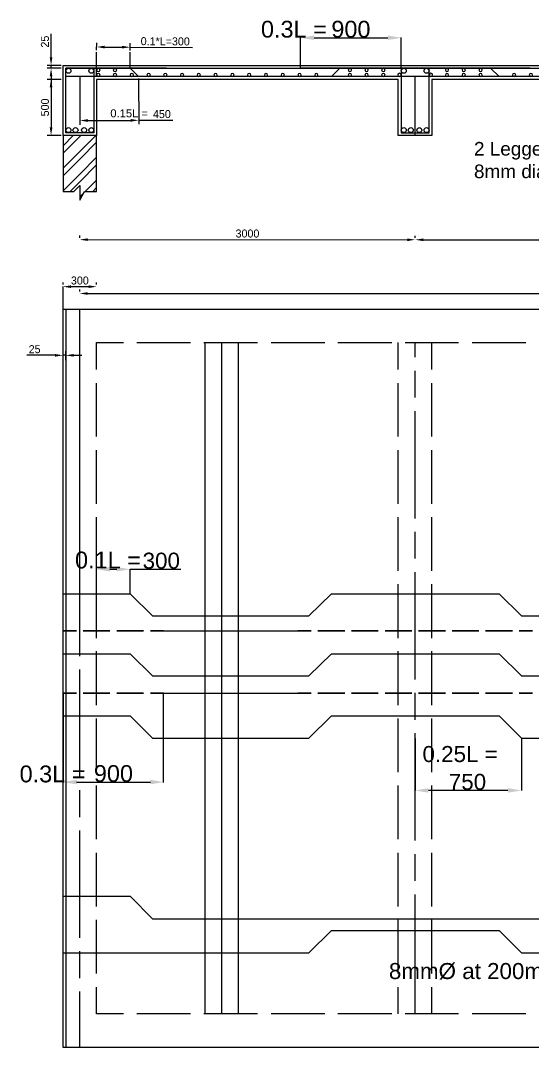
# Model space of a CAD drawing. Header units: millimetres. Extents: x 918 to 1394, y 1863 to 2232.
# Drawn here: x 918 to 1077.9, y 1889.4 to 2209.8 of the extents above; entities that cross this region are included whole.
import ezdxf

# ---------------------------------------------------------------- set-up
doc = ezdxf.new("R2010")
doc.units = ezdxf.units.MM
for name, color, linetype in [('PDF_Geometry', 7, 'Continuous'), ('PDF_Solid Fills', 7, 'Continuous'), ('PDF_Text', 7, 'Continuous')]:
    doc.layers.add(name, color=color, linetype=linetype)
doc.styles.add('PDF F1', font='arial.ttf')
doc.styles.get("Standard").update_dxf_attribs({"font": 'CascadiaCode.ttf'})
doc.dimstyles.new('ISO-25', dxfattribs={"dimtxt": 2.5, "dimasz": 2.5, "dimexe": 1.25, "dimexo": 0.625, "dimtad": 1, "dimtxsty": 'Standard', "dimcen": 2.5, "dimadec": 0, "dimazin": 0, "dimtfac": 1, "dimtmove": 0, "dimatfit": 3, "dimfxl": 1, "dimarcsym": 0})

# ---------------------------------------------------------------- blocks, each defined once
blk = doc.blocks.new('*D2')
at = {"color": 0, "lineweight": -2, "transparency": 16777216}
for p, q in [((936.52, 2191.62), (936.57, 2177.35)), ((954.89, 2191.69), (954.95, 2177.42)), ((939.07, 2178.61), (952.44, 2178.66)), ((954.94, 2178.67), (965.6, 2178.71))]:
    blk.add_line(p, q, dxfattribs=at)
at = {"color": 0, "transparency": 16777216}
for points in [[(939.07, 2179.03), (939.07, 2178.19), (936.57, 2178.6)], [(952.44, 2179.08), (952.44, 2178.24), (954.94, 2178.67)]]:
    blk.add_solid(points, dxfattribs=at)
at = {"layer": 'Defpoints', "color": 0, "transparency": 16777216}
for p in [(936.52, 2192.25), (954.89, 2192.31), (954.94, 2178.67)]:
    blk.add_point(p, dxfattribs=at)
at = {"color": 0, "transparency": 16777216, "insert": (962.16, 2180.6), "char_height": 2.5, "attachment_point": 5, "rotation": 0.2084}
blk.add_mtext('450', dxfattribs=at)
blk = doc.blocks.new('*D3')
at = {"color": 0, "lineweight": -2, "transparency": 16777216}
for p, q in [((941.8, 2200.55), (941.81, 2202.8)), ((944.31, 2201.53), (949.73, 2201.5)), ((952.22, 2200.49), (952.24, 2202.73)), ((952.23, 2201.48), (971.69, 2201.36))]:
    blk.add_line(p, q, dxfattribs=at)
at = {"color": 0, "transparency": 16777216}
for points in [[(944.31, 2201.95), (944.3, 2201.11), (941.81, 2201.55)], [(949.73, 2201.91), (949.73, 2201.08), (952.23, 2201.48)]]:
    blk.add_solid(points, dxfattribs=at)
at = {"layer": 'Defpoints', "color": 0, "transparency": 16777216}
for p in [(952.23, 2201.48), (941.8, 2199.93), (952.22, 2199.86)]:
    blk.add_point(p, dxfattribs=at)
at = {"color": 0, "transparency": 16777216, "insert": (963.22, 2203.31), "char_height": 2.5, "attachment_point": 5, "rotation": 359.6327}
blk.add_mtext('0.1*L=300', dxfattribs=at)
blk = doc.blocks.new('*D4')
at = {"color": 0, "lineweight": -2, "transparency": 16777216}
for p, q in [((930.68, 2191.44), (926.31, 2191.44)), ((927.56, 2188.94), (927.56, 2176.44)), ((930.68, 2173.94), (926.31, 2173.94))]:
    blk.add_line(p, q, dxfattribs=at)
at = {"color": 0, "transparency": 16777216}
for points in [[(927.15, 2188.94), (927.98, 2188.94), (927.56, 2191.44)], [(927.15, 2176.44), (927.98, 2176.44), (927.56, 2173.94)]]:
    blk.add_solid(points, dxfattribs=at)
at = {"layer": 'Defpoints', "color": 0, "transparency": 16777216}
for p in [(931.31, 2191.44), (927.56, 2173.94), (931.31, 2173.94)]:
    blk.add_point(p, dxfattribs=at)
at = {"color": 0, "transparency": 16777216, "insert": (925.66, 2182.69), "char_height": 2.5, "attachment_point": 5, "rotation": 89.9999}
blk.add_mtext('500', dxfattribs=at)
blk = doc.blocks.new('*D5')
at = {"color": 0, "lineweight": -2, "transparency": 16777216}
for p, q in [((927.56, 2198.29), (927.56, 2205.68)), ((930.68, 2195.79), (926.31, 2195.79)), ((930.68, 2194.92), (926.31, 2194.92)), ((927.56, 2194.92), (927.56, 2195.79)), ((927.56, 2192.42), (927.56, 2189.92))]:
    blk.add_line(p, q, dxfattribs=at)
at = {"color": 0, "transparency": 16777216}
for points in [[(927.15, 2198.29), (927.98, 2198.29), (927.56, 2195.79)], [(927.15, 2192.42), (927.98, 2192.42), (927.56, 2194.92)]]:
    blk.add_solid(points, dxfattribs=at)
at = {"layer": 'Defpoints', "color": 0, "transparency": 16777216}
for p in [(927.56, 2195.79), (931.31, 2195.79), (931.31, 2194.92)]:
    blk.add_point(p, dxfattribs=at)
at = {"color": 0, "transparency": 16777216, "insert": (925.66, 2203.23), "char_height": 2.5, "attachment_point": 5, "rotation": 90}
blk.add_mtext('25', dxfattribs=at)
blk = doc.blocks.new('*D10')
at = {"color": 0, "lineweight": -2, "transparency": 16777216}
for p, q in [((936.52, 2141.99), (936.52, 2142.68)), ((939.02, 2141.43), (1038.78, 2141.4)), ((1041.28, 2141.96), (1041.28, 2142.65))]:
    blk.add_line(p, q, dxfattribs=at)
at = {"color": 0, "transparency": 16777216}
for points in [[(939.02, 2141.85), (939.02, 2141.02), (936.52, 2141.43)], [(1038.78, 2141.82), (1038.78, 2140.98), (1041.28, 2141.4)]]:
    blk.add_solid(points, dxfattribs=at)
at = {"layer": 'Defpoints', "color": 0, "transparency": 16777216}
for p in [(936.52, 2141.37), (1041.28, 2141.4), (1041.28, 2141.33)]:
    blk.add_point(p, dxfattribs=at)
at = {"color": 0, "transparency": 16777216, "insert": (988.9, 2143.33), "char_height": 2.5, "attachment_point": 5, "rotation": 359.9817}
blk.add_mtext('3000', dxfattribs=at)
blk = doc.blocks.new('*D11')
at = {"color": 0, "lineweight": -2, "transparency": 16777216}
for p, q in [((1041.28, 2142.03), (1041.28, 2142.65)), ((1043.78, 2141.4), (1143.48, 2141.27)), ((1145.98, 2141.89), (1145.98, 2142.52))]:
    blk.add_line(p, q, dxfattribs=at)
at = {"color": 0, "transparency": 16777216}
for points in [[(1043.78, 2141.81), (1043.78, 2140.98), (1041.28, 2141.4)], [(1143.48, 2141.69), (1143.48, 2140.85), (1145.98, 2141.27)]]:
    blk.add_solid(points, dxfattribs=at)
at = {"layer": 'Defpoints', "color": 0, "transparency": 16777216}
for p in [(1041.28, 2141.4), (1145.98, 2141.27), (1145.98, 2141.27)]:
    blk.add_point(p, dxfattribs=at)
at = {"color": 0, "transparency": 16777216, "insert": (1093.63, 2143.24), "char_height": 2.5, "attachment_point": 5, "rotation": 359.9269}
blk.add_mtext('3000', dxfattribs=at)
blk = doc.blocks.new('*D13')
at = {"color": 0, "lineweight": -2, "transparency": 16777216}
for p, q in [((936.52, 2125.26), (936.52, 2125.88)), ((939.02, 2124.63), (1363.37, 2124.63)), ((1365.87, 2125.26), (1365.87, 2125.88))]:
    blk.add_line(p, q, dxfattribs=at)
at = {"color": 0, "transparency": 16777216}
for points in [[(939.02, 2125.05), (939.02, 2124.21), (936.52, 2124.63)], [(1363.37, 2125.05), (1363.37, 2124.21), (1365.87, 2124.63)]]:
    blk.add_solid(points, dxfattribs=at)
at = {"layer": 'Defpoints', "color": 0, "transparency": 16777216}
for p in [(936.52, 2124.63), (1365.87, 2124.63), (1365.87, 2124.63)]:
    blk.add_point(p, dxfattribs=at)
at = {"color": 0, "transparency": 16777216, "insert": (1151.19, 2126.54), "char_height": 2.5, "attachment_point": 5}
blk.add_mtext('12000', dxfattribs=at)
blk = doc.blocks.new('*D14')
at = {"color": 0, "lineweight": -2, "transparency": 16777216}
for p, q in [((931.31, 2127.39), (931.31, 2128.02)), ((941.8, 2127.39), (941.8, 2128.02)), ((933.81, 2126.77), (939.3, 2126.77))]:
    blk.add_line(p, q, dxfattribs=at)
at = {"color": 0, "transparency": 16777216}
for points in [[(933.81, 2127.18), (933.81, 2126.35), (931.31, 2126.77)], [(939.3, 2127.18), (939.3, 2126.35), (941.8, 2126.77)]]:
    blk.add_solid(points, dxfattribs=at)
at = {"layer": 'Defpoints', "color": 0, "transparency": 16777216}
for p in [(931.31, 2126.77), (941.8, 2126.77), (941.8, 2126.77)]:
    blk.add_point(p, dxfattribs=at)
at = {"color": 0, "transparency": 16777216, "insert": (936.55, 2128.67), "char_height": 2.5, "attachment_point": 5}
blk.add_mtext('300', dxfattribs=at)
blk = doc.blocks.new('*D15')
at = {"color": 0, "lineweight": -2, "transparency": 16777216}
for p, q in [((928.81, 2105.34), (919.99, 2105.34)), ((931.31, 2103.88), (931.31, 2106.59)), ((932.17, 2105.34), (931.31, 2105.34)), ((932.17, 2103.88), (932.17, 2106.59)), ((934.67, 2105.34), (937.17, 2105.34))]:
    blk.add_line(p, q, dxfattribs=at)
at = {"color": 0, "transparency": 16777216}
for points in [[(928.81, 2105.76), (928.81, 2104.92), (931.31, 2105.34)], [(934.67, 2105.76), (934.67, 2104.92), (932.17, 2105.34)]]:
    blk.add_solid(points, dxfattribs=at)
at = {"layer": 'Defpoints', "color": 0, "transparency": 16777216}
for p in [(932.17, 2105.34), (931.31, 2103.26), (932.17, 2103.26)]:
    blk.add_point(p, dxfattribs=at)
at = {"color": 0, "transparency": 16777216, "insert": (922.43, 2107.24), "char_height": 2.5, "attachment_point": 5}
blk.add_mtext('25', dxfattribs=at)

msp = doc.modelspace()

# ---------------------------------------------------------------- linework, layer by layer
msp.add_line((936.518, 2019.932), (936.518, 2119.753))
at = {"layer": 'PDF_Geometry', "lineweight": 25}
for p, q in [((931.306, 2173.939), (931.306, 2156.501)), ((941.796, 2156.501), (941.796, 2173.939)), ((931.306, 2156.501), (934.647, 2156.501)), ((934.647, 2156.501), (936.518, 2158.371)), ((936.518, 2158.371), (936.518, 2153.761)), ((936.518, 2153.761), (938.054, 2156.501)), ((938.054, 2156.501), (941.796, 2156.501))]:
    msp.add_line(p, q, dxfattribs=at)
for points in [[(1005.47, 2194.919), (1005.47, 2204.473)], [(1009.679, 2204.406), (1032.73, 2204.406)], [(1036.873, 2194.919), (1036.873, 2204.473)], [(941.796, 2194.919), (952.219, 2194.919), (941.796, 2194.919), (941.796, 2199.93)], [(952.219, 2194.919), (952.219, 2199.93)], [(940.927, 2194.919), (940.927, 2174.808), (932.175, 2174.808), (932.175, 2194.919), (1370.276, 2194.919), (1370.276, 2174.808), (1361.523, 2174.808), (1361.523, 2194.919)], [(941.796, 2192.313), (941.796, 2194.919), (952.219, 2194.919), (954.892, 2192.313)], [(942.33, 2194.919), (942.33, 2194.852)], [(947.542, 2194.919), (947.542, 2194.852)], [(952.753, 2194.919), (952.753, 2194.852)], [(958.032, 2194.919), (958.032, 2194.852)], [(963.243, 2194.919), (963.243, 2194.852)], [(968.522, 2194.919), (968.522, 2194.852)], [(973.733, 2194.919), (973.733, 2194.852)], [(978.945, 2194.919), (978.945, 2194.852)], [(984.223, 2194.919), (984.223, 2194.852)], [(989.434, 2194.919), (989.434, 2194.852)], [(994.646, 2194.919), (994.646, 2194.852)], [(999.924, 2194.919), (999.924, 2194.852)], [(1005.136, 2194.919), (1005.136, 2194.852)], [(1010.347, 2194.919), (1010.347, 2194.852)], [(1015.091, 2192.313), (1017.697, 2194.919)], [(1015.626, 2194.919), (1015.626, 2194.852)], [(1020.837, 2194.919), (1020.837, 2194.852)], [(1026.116, 2194.919), (1026.116, 2194.852)], [(1031.327, 2194.919), (1031.327, 2194.852)], [(1036.873, 2194.919), (1036.873, 2174.808), (1045.625, 2174.808), (1045.625, 2194.919)], [(1067.474, 2192.313), (1064.801, 2194.919)], [(1370.276, 2192.313), (932.175, 2192.313)], [(936.518, 2192.246), (936.518, 2177.213)], [(1041.282, 2173.939), (1041.282, 2192.313)], [(931.306, 2170.732), (934.513, 2173.939)], [(931.306, 2163.717), (936.518, 2168.928), (941.595, 2173.939)], [(931.306, 2168.394), (936.518, 2173.605), (936.852, 2173.939)], [(931.306, 2161.378), (936.518, 2166.59), (941.796, 2171.801)], [(931.306, 2156.634), (936.518, 2161.846), (941.796, 2167.124)], [(933.511, 2156.501), (936.518, 2159.507), (941.796, 2164.786)], [(938.255, 2156.501), (941.796, 2160.042)], [(940.593, 2156.501), (941.796, 2157.703)], [(936.518, 2154.83), (937.854, 2156.1)], [(931.306, 2119.82), (931.306, 2126.768)], [(932.175, 2119.753), (932.175, 1889.377)], [(941.796, 2100.911), (941.796, 2109.33), (950.148, 2109.33)], [(954.357, 2109.33), (971.127, 2109.33)], [(975.27, 2109.33), (992.04, 2109.33)], [(975.604, 2109.33), (975.604, 1899.867)], [(980.815, 2109.33), (980.815, 1899.867)], [(986.027, 2109.33), (986.027, 1899.867)], [(996.25, 2109.33), (1013.02, 2109.33)], [(1017.162, 2109.33), (1033.933, 2109.33)], [(1036.004, 2100.911), (1036.004, 2109.33)], [(1038.142, 2109.33), (1054.846, 2109.33)], [(1041.282, 2104.72), (1041.282, 2109.33)], [(1046.494, 2100.911), (1046.494, 2109.33)], [(1059.055, 2109.33), (1075.825, 2109.33)], [(1041.282, 2092.158), (1041.282, 2100.51)], [(941.796, 2079.998), (941.796, 2096.702)], [(1036.004, 2079.998), (1036.004, 2096.702)], [(1046.494, 2079.998), (1046.494, 2096.702)], [(1041.282, 2054.475), (1041.282, 2087.949)], [(941.796, 2059.019), (941.796, 2075.789)], [(1036.004, 2059.019), (1036.004, 2075.789)], [(1046.494, 2059.019), (1046.494, 2075.789)], [(941.796, 2038.106), (941.796, 2054.876)], [(1036.004, 2038.106), (1036.004, 2054.876)], [(1046.494, 2038.106), (1046.494, 2054.876)], [(1041.282, 2041.914), (1041.282, 2050.266)], [(941.796, 2030.957), (941.796, 2038.64)], [(945.938, 2038.573), (948.076, 2038.573)], [(952.219, 2030.957), (952.219, 2038.64)], [(952.219, 2038.573), (968.054, 2038.573)], [(1041.282, 2004.164), (1041.282, 2037.705)], [(941.796, 2017.126), (941.796, 2033.896)], [(1036.004, 2017.126), (1036.004, 2033.896)], [(1046.494, 2017.126), (1046.494, 2033.896)], [(931.306, 2030.957), (941.796, 2030.957), (952.219, 2030.957), (959.234, 2024.008), (1008.076, 2024.008), (1015.091, 2030.957), (1041.282, 2030.957), (1067.474, 2030.957), (1074.422, 2024.008), (1112.84, 2024.008), (1119.789, 2030.957), (1145.98, 2030.957), (1172.172, 2030.957), (1179.12, 2024.008), (1217.538, 2024.008), (1224.487, 2030.957), (1250.678, 2030.957), (1276.87, 2030.957), (1283.885, 2024.008), (1332.726, 2024.008), (1339.675, 2030.957), (1371.145, 2030.957)], [(936.518, 2011.514), (936.518, 2019.932)], [(962.709, 2019.331), (1004.601, 2019.331)], [(941.796, 1996.213), (941.796, 2012.984)], [(1036.004, 1996.213), (1036.004, 2012.984)], [(1046.494, 1996.213), (1046.494, 2012.984)], [(931.306, 2012.249), (941.796, 2012.249), (952.219, 2012.249), (959.234, 2005.3), (1008.076, 2005.3), (1015.091, 2012.249), (1041.282, 2012.249), (1067.474, 2012.249), (1074.422, 2005.3), (1112.84, 2005.3), (1119.789, 2012.249), (1145.98, 2012.249), (1172.172, 2012.249), (1179.12, 2005.3), (1217.538, 2005.3), (1224.487, 2012.249), (1250.678, 2012.249), (1276.87, 2012.249), (1283.885, 2005.3), (1332.726, 2005.3), (1339.675, 2012.249), (1371.145, 2012.249)], [(936.518, 1973.83), (936.518, 2007.304)], [(931.306, 1999.955), (931.306, 1972.093)], [(962.709, 1972.093), (962.709, 1999.955), (1004.601, 1999.955)], [(1041.282, 1991.603), (1041.282, 2000.022)], [(931.306, 1992.806), (941.796, 1992.806), (952.219, 1992.806), (959.234, 1985.857), (1008.076, 1985.857), (1015.091, 1992.806), (1041.282, 1992.806), (1067.474, 1992.806), (1074.422, 1985.857), (1112.84, 1985.857), (1119.789, 1992.806), (1145.98, 1992.806), (1172.172, 1992.806), (1179.12, 1985.857), (1217.538, 1985.857), (1224.487, 1992.806), (1250.678, 1992.806), (1276.87, 1992.806), (1283.885, 1985.857), (1332.726, 1985.857), (1339.675, 1992.806), (1371.145, 1992.806)], [(941.796, 1975.233), (941.796, 1992.004)], [(1036.004, 1975.233), (1036.004, 1992.004)], [(1046.494, 1975.233), (1046.494, 1992.004)], [(1041.282, 1953.92), (1041.282, 1987.46)], [(1041.282, 1985.79), (1041.282, 1969.554)], [(1074.422, 1985.79), (1074.422, 1969.554)], [(935.515, 1972.16), (958.566, 1972.16)], [(941.796, 1954.321), (941.796, 1971.091)], [(1036.004, 1954.321), (1036.004, 1971.091)], [(1046.494, 1954.321), (1046.494, 1971.091)], [(936.518, 1961.269), (936.518, 1969.621)], [(1070.213, 1969.554), (1045.425, 1969.554)], [(936.518, 1923.586), (936.518, 1957.06)], [(941.796, 1933.408), (941.796, 1950.111)], [(1036.004, 1933.408), (1036.004, 1950.111)], [(1041.282, 1941.359), (1041.282, 1949.71)], [(1046.494, 1933.408), (1046.494, 1950.111)], [(931.306, 1936.548), (941.796, 1936.548), (952.219, 1936.548), (959.234, 1929.532), (1008.076, 1929.532), (1074.422, 1929.532), (1112.84, 1929.532), (1119.789, 1936.548), (1145.98, 1936.548), (1172.172, 1936.548), (1179.12, 1929.532), (1217.538, 1929.532), (1283.885, 1929.532), (1332.726, 1929.532), (1339.675, 1936.548), (1371.145, 1936.548)], [(1041.282, 1899.867), (1041.282, 1937.149)], [(941.796, 1912.428), (941.796, 1929.198)], [(1036.004, 1912.428), (1036.004, 1929.198)], [(1046.494, 1912.428), (1046.494, 1929.198)], [(931.306, 1918.909), (959.234, 1918.909), (1008.076, 1918.909), (1015.091, 1925.858), (1041.282, 1925.858), (1067.474, 1925.858), (1074.422, 1918.909), (1112.84, 1918.909), (1179.12, 1918.909), (1217.538, 1918.909), (1224.487, 1925.858), (1250.678, 1925.858), (1276.87, 1925.858), (1283.885, 1918.909), (1332.726, 1918.909), (1371.145, 1918.909)], [(936.518, 1911.025), (936.518, 1919.377)], [(936.518, 1889.377), (936.518, 1906.816)], [(950.148, 1899.867), (941.796, 1899.867), (941.796, 1908.219)], [(1036.004, 1899.867), (1036.004, 1908.219)], [(1046.494, 1899.867), (1046.494, 1908.219)], [(971.127, 1899.867), (954.357, 1899.867)], [(992.04, 1899.867), (975.27, 1899.867)], [(1013.02, 1899.867), (996.25, 1899.867)], [(1033.933, 1899.867), (1017.162, 1899.867)], [(1054.846, 1899.867), (1038.142, 1899.867)], [(1075.825, 1899.867), (1059.055, 1899.867)]]:
    msp.add_lwpolyline(points, dxfattribs=at)
for points in [[(1255.957, 2173.939), (1245.467, 2173.939), (1245.467, 2191.444), (1151.192, 2191.444), (1151.192, 2173.939), (1140.769, 2173.939), (1140.769, 2191.444), (1046.494, 2191.444), (1046.494, 2173.939), (1036.004, 2173.939), (1036.004, 2191.444), (941.796, 2191.444), (941.796, 2173.939), (931.306, 2173.939), (931.306, 2191.444), (931.306, 2195.787), (1371.145, 2195.787), (1371.145, 2191.444), (1371.145, 2173.939), (1360.655, 2173.939), (1360.655, 2191.444), (1255.957, 2191.444)], [(942.865, 2194.384), (942.665, 2194.718), (942.33, 2194.919), (941.93, 2194.718), (941.796, 2194.384), (941.93, 2193.983), (942.33, 2193.85), (942.665, 2193.983)], [(948.076, 2194.384), (947.943, 2194.718), (947.542, 2194.919), (947.208, 2194.718), (947.007, 2194.384), (947.208, 2193.983), (947.542, 2193.85), (947.943, 2193.983)], [(1021.372, 2194.384), (1021.238, 2194.718), (1020.837, 2194.919), (1020.503, 2194.718), (1020.303, 2194.384), (1020.503, 2193.983), (1020.837, 2193.85), (1021.238, 2193.983)], [(1026.583, 2194.384), (1026.45, 2194.718), (1026.116, 2194.919), (1025.715, 2194.718), (1025.581, 2194.384), (1025.715, 2193.983), (1026.116, 2193.85), (1026.45, 2193.983)], [(1031.862, 2194.384), (1031.661, 2194.718), (1031.327, 2194.919), (1030.926, 2194.718), (1030.793, 2194.384), (1030.926, 2193.983), (1031.327, 2193.85), (1031.661, 2193.983)], [(1051.705, 2194.384), (1051.572, 2194.718), (1051.171, 2194.919), (1050.837, 2194.718), (1050.703, 2194.384), (1050.837, 2193.983), (1051.171, 2193.85), (1051.572, 2193.983)], [(1056.984, 2194.384), (1056.783, 2194.718), (1056.449, 2194.919), (1056.048, 2194.718), (1055.915, 2194.384), (1056.048, 2193.983), (1056.449, 2193.85), (1056.783, 2193.983)], [(1062.195, 2194.384), (1062.062, 2194.718), (1061.661, 2194.919), (1061.327, 2194.718), (1061.126, 2194.384), (1061.327, 2193.983), (1061.661, 2193.85), (1062.062, 2193.983)], [(942.865, 2192.781), (942.665, 2193.182), (942.33, 2193.315), (941.93, 2193.182), (941.796, 2192.781), (941.93, 2192.447), (942.33, 2192.313), (942.665, 2192.447)], [(948.076, 2192.781), (947.943, 2193.182), (947.542, 2193.315), (947.208, 2193.182), (947.007, 2192.781), (947.208, 2192.447), (947.542, 2192.313), (947.943, 2192.447)], [(953.288, 2192.781), (953.154, 2193.182), (952.753, 2193.315), (952.419, 2193.182), (952.286, 2192.781), (952.419, 2192.447), (952.753, 2192.313), (953.154, 2192.447)], [(958.566, 2192.781), (958.366, 2193.182), (958.032, 2193.315), (957.631, 2193.182), (957.497, 2192.781), (957.631, 2192.447), (958.032, 2192.313), (958.366, 2192.447)], [(963.778, 2192.781), (963.644, 2193.182), (963.243, 2193.315), (962.909, 2193.182), (962.709, 2192.781), (962.909, 2192.447), (963.243, 2192.313), (963.644, 2192.447)], [(968.989, 2192.781), (968.856, 2193.182), (968.522, 2193.315), (968.121, 2193.182), (967.987, 2192.781), (968.121, 2192.447), (968.522, 2192.313), (968.856, 2192.447)], [(974.268, 2192.781), (974.067, 2193.182), (973.733, 2193.315), (973.332, 2193.182), (973.199, 2192.781), (973.332, 2192.447), (973.733, 2192.313), (974.067, 2192.447)], [(979.479, 2192.781), (979.346, 2193.182), (978.945, 2193.315), (978.611, 2193.182), (978.41, 2192.781), (978.611, 2192.447), (978.945, 2192.313), (979.346, 2192.447)], [(984.691, 2192.781), (984.557, 2193.182), (984.223, 2193.315), (983.822, 2193.182), (983.688, 2192.781), (983.822, 2192.447), (984.223, 2192.313), (984.557, 2192.447)], [(989.969, 2192.781), (989.835, 2193.182), (989.435, 2193.315), (989.034, 2193.182), (988.9, 2192.781), (989.034, 2192.447), (989.435, 2192.313), (989.835, 2192.447)], [(995.181, 2192.781), (995.047, 2193.182), (994.646, 2193.315), (994.312, 2193.182), (994.178, 2192.781), (994.312, 2192.447), (994.646, 2192.313), (995.047, 2192.447)], [(1000.459, 2192.781), (1000.258, 2193.182), (999.924, 2193.315), (999.523, 2193.182), (999.39, 2192.781), (999.523, 2192.447), (999.924, 2192.313), (1000.258, 2192.447)], [(1005.67, 2192.781), (1005.537, 2193.182), (1005.136, 2193.315), (1004.802, 2193.182), (1004.601, 2192.781), (1004.802, 2192.447), (1005.136, 2192.313), (1005.537, 2192.447)], [(1010.882, 2192.781), (1010.748, 2193.182), (1010.347, 2193.315), (1010.013, 2193.182), (1009.88, 2192.781), (1010.013, 2192.447), (1010.347, 2192.313), (1010.748, 2192.447)], [(1021.372, 2192.781), (1021.238, 2193.182), (1020.837, 2193.315), (1020.503, 2193.182), (1020.303, 2192.781), (1020.503, 2192.447), (1020.837, 2192.313), (1021.238, 2192.447)], [(1026.583, 2192.781), (1026.45, 2193.182), (1026.116, 2193.315), (1025.715, 2193.182), (1025.581, 2192.781), (1025.715, 2192.447), (1026.116, 2192.313), (1026.45, 2192.447)], [(1031.862, 2192.781), (1031.661, 2193.182), (1031.327, 2193.315), (1030.926, 2193.182), (1030.793, 2192.781), (1030.926, 2192.447), (1031.327, 2192.313), (1031.661, 2192.447)], [(1036.873, 2192.848), (1036.739, 2193.182), (1036.338, 2193.382), (1036.004, 2193.182), (1035.804, 2192.848), (1036.004, 2192.447), (1036.338, 2192.313), (1036.739, 2192.447)], [(1046.694, 2192.848), (1046.561, 2193.182), (1046.16, 2193.382), (1045.826, 2193.182), (1045.625, 2192.848), (1045.826, 2192.447), (1046.16, 2192.313), (1046.561, 2192.447)], [(1051.705, 2192.781), (1051.572, 2193.182), (1051.171, 2193.315), (1050.837, 2193.182), (1050.703, 2192.781), (1050.837, 2192.447), (1051.171, 2192.313), (1051.572, 2192.447)], [(1056.984, 2192.781), (1056.783, 2193.182), (1056.449, 2193.315), (1056.048, 2193.182), (1055.915, 2192.781), (1056.048, 2192.447), (1056.449, 2192.313), (1056.783, 2192.447)], [(1062.195, 2192.781), (1062.062, 2193.182), (1061.661, 2193.315), (1061.327, 2193.182), (1061.126, 2192.781), (1061.327, 2192.447), (1061.661, 2192.313), (1062.062, 2192.447)], [(1072.685, 2192.781), (1072.485, 2193.182), (1072.151, 2193.315), (1071.75, 2193.182), (1071.616, 2192.781), (1071.75, 2192.447), (1072.151, 2192.313), (1072.485, 2192.447)], [(1077.897, 2192.781), (1077.763, 2193.182), (1077.362, 2193.315), (1077.028, 2193.182), (1076.828, 2192.781), (1077.028, 2192.447), (1077.362, 2192.313), (1077.763, 2192.447)], [(931.306, 2119.753), (1371.145, 2119.753), (1371.145, 1889.377), (931.306, 1889.377)]]:
    msp.add_lwpolyline(points, close=True, dxfattribs=at)
at = {"layer": 'PDF_Geometry', "lineweight": 30}
for points in [[(932.175, 2194.919), (963.577, 2194.919)], [(1077.028, 2194.919), (1005.47, 2194.919)], [(931.306, 2019.331), (935.515, 2019.331)], [(937.587, 2019.331), (945.938, 2019.331)], [(948.076, 2019.331), (956.428, 2019.331)], [(958.566, 2019.331), (962.709, 2019.331)], [(1008.811, 2019.331), (1004.601, 2019.331)], [(1019.3, 2019.331), (1010.882, 2019.331)], [(1029.724, 2019.331), (1021.372, 2019.331)], [(1040.213, 2019.331), (1031.862, 2019.331)], [(1050.703, 2019.331), (1042.285, 2019.331)], [(1061.126, 2019.331), (1052.774, 2019.331)], [(1071.616, 2019.331), (1063.264, 2019.331)], [(1077.897, 2019.331), (1073.754, 2019.331)], [(931.306, 1999.955), (935.515, 1999.955)], [(937.587, 1999.955), (945.938, 1999.955)], [(948.076, 1999.955), (956.428, 1999.955)], [(958.566, 1999.955), (962.709, 1999.955)], [(1008.811, 1999.955), (1004.601, 1999.955)], [(1019.3, 1999.955), (1010.882, 1999.955)], [(1029.724, 1999.955), (1021.372, 1999.955)], [(1040.213, 1999.955), (1031.862, 1999.955)], [(1050.703, 1999.955), (1042.285, 1999.955)], [(1061.126, 1999.955), (1052.774, 1999.955)], [(1071.616, 1999.955), (1063.264, 1999.955)], [(1077.897, 1999.955), (1073.754, 1999.955)]]:
    msp.add_lwpolyline(points, dxfattribs=at)
at = {"layer": 'PDF_Geometry', "lineweight": 25}
for centre in [(932.991, 2194.117), (940.14, 2194.117), (1037.689, 2194.117), (1044.838, 2194.117), (932.991, 2175.61), (935.196, 2175.61), (937.869, 2175.61), (940.14, 2175.61), (1037.689, 2175.61), (1039.894, 2175.61), (1042.567, 2175.61), (1044.838, 2175.61)]:
    msp.add_circle(centre, 0.787, dxfattribs=at)
at = {"layer": 'PDF_Solid Fills', "transparency": 33554559}
for points in [[(1009.679, 2205.141), (1009.679, 2203.738), (1005.47, 2204.406)], [(1032.73, 2205.141), (1032.73, 2203.738), (1036.873, 2204.406)], [(945.938, 2039.308), (945.938, 2037.905), (941.796, 2038.573)], [(948.076, 2039.308), (948.076, 2037.905), (952.219, 2038.573)], [(935.515, 1972.895), (935.515, 1971.492), (931.306, 1972.16)], [(958.566, 1972.895), (958.566, 1971.492), (962.709, 1972.16)], [(1045.425, 1970.289), (1045.425, 1968.886), (1041.282, 1969.554)], [(1070.213, 1970.289), (1070.213, 1968.886), (1074.422, 1969.554)]]:
    msp.add_solid(points, dxfattribs=at)

# ---------------------------------------------------------------- texts
at = {"layer": 'PDF_Text', "attachment_point": 4, "style": 'PDF F1'}
for s, insert, char_height in [('0.3L =', (993.108, 2207.065), 5.2436), ('900', (1015.087, 2207.065), 5.2436), ('0.15L =', (946.072, 2180.836), 2.5), ('0.1L =', (935.045, 2041.431), 5.2436), ('300', (956.157, 2041.232), 5), ('0.25L =', (1043.551, 1980.899), 5), ('0.3L =', (917.74, 1974.685), 5.2436), ('900', (940.923, 1974.819), 5.2436), ('750', (1051.768, 1972.214), 5)]:
    msp.add_mtext(s, dxfattribs=dict(at, insert=insert, char_height=char_height))
at = {"layer": 'PDF_Text', "insert": (1059.625, 2166.234), "char_height": 4.23338, "width": 62.26302, "attachment_point": 4, "style": 'PDF F1'}
msp.add_mtext('2 Legged stirrup of 8mm dia at 150mm C/C', dxfattribs=at)
at = {"layer": 'PDF_Text', "insert": (1033.062, 1913.129), "char_height": 5, "attachment_point": 4, "line_spacing_factor": 1.417308, "style": 'PDF F1'}
msp.add_mtext('8mmØ at 200mm c/c', dxfattribs=at)

# ---------------------------------------------------------------- dimensions: what is measured, and where the dimension line sits
dim = msp.add_linear_dim(base=(927.564, 2195.787), p1=(931.306, 2194.919), p2=(931.306, 2195.787), angle=90, text='25', dimstyle='ISO-25')
dim.commit()
dim.dimension.update_dxf_attribs({"geometry": '*D5', "text_midpoint": (925.663, 2203.234)})
for p1, p2, distance, text, picture, middle in [((941.796, 2199.93), (952.219, 2199.863), 1.617, '0.1*L=300', '*D3', (963.222, 2203.312)), ((931.306, 2191.444), (931.306, 2173.939), -3.742, '500', '*D4', (925.663, 2182.692)), ((936.518, 2141.367), (1041.282, 2141.334), 0.067, '3000', '*D10', (988.901, 2143.327)), ((1041.282, 2141.401), (1145.98, 2141.267), 0, '3000', '*D11', (1093.634, 2143.244))]:
    dim = msp.add_aligned_dim(p1=p1, p2=p2, distance=distance, text=text, dimstyle='ISO-25')
    dim.commit()
    dim.dimension.update_dxf_attribs({"geometry": picture, "text_midpoint": middle})
dim = msp.add_linear_dim(base=(954.941, 2178.668), p1=(936.518, 2192.246), p2=(954.892, 2192.313), angle=0.20835, text='450', dimstyle='ISO-25')
dim.commit()
dim.dimension.update_dxf_attribs({"geometry": '*D2', "text_midpoint": (962.167, 2178.694), "dimtype": 161})
for base, p1, p2, text, picture, middle in [((941.796, 2126.768), (931.306, 2126.768), (941.796, 2126.768), '300', '*D14', (936.551, 2128.671)), ((1365.866, 2124.63), (936.518, 2124.63), (1365.866, 2124.63), '12000', '*D13', (1151.192, 2126.54))]:
    dim = msp.add_linear_dim(base=base, p1=p1, p2=p2, text=text, dimstyle='ISO-25')
    dim.commit()
    dim.dimension.update_dxf_attribs({"geometry": picture, "text_midpoint": middle})
dim = msp.add_linear_dim(base=(932.175, 2105.341), p1=(931.306, 2103.256), p2=(932.175, 2103.256), text='25', dimstyle='ISO-25')
dim.commit()
dim.dimension.update_dxf_attribs({"geometry": '*D15', "text_midpoint": (922.434, 2105.341), "dimtype": 160})

doc.saveas('drawing.dxf')
